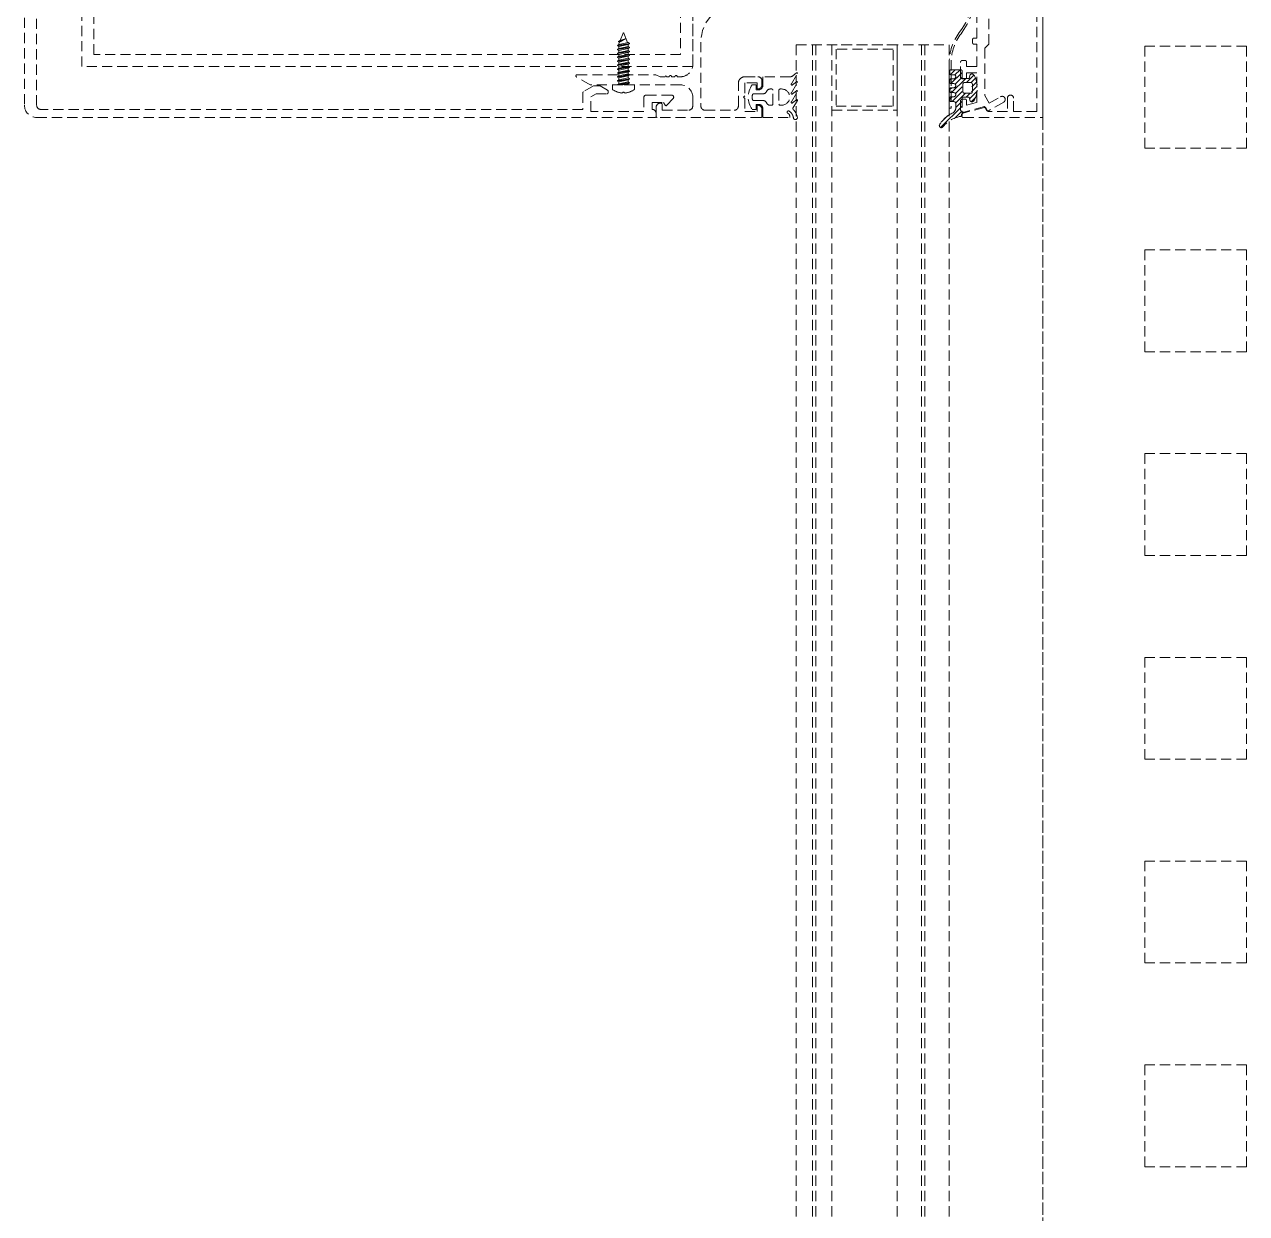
# Model space of a CAD drawing. Extents: x -1457 to 23780, y -2071 to 4205.
# Drawn here: x 4762.5 to 4792.5, y 1053.85 to 1083.03 of the extents above; entities that cross this region are included whole.
import ezdxf

# ---------------------------------------------------------------- set-up
doc = ezdxf.new("R2010")
doc.units = 0
doc.header["$MEASUREMENT"] = 0
doc.linetypes.add('HIDDEN', pattern=[0.375, 0.25, -0.125])
doc.layers.add('M-TEFRIS2-015', color=129, linetype='Continuous', lineweight=9)

msp = doc.modelspace()

# ---------------------------------------------------------------- hatches: boundary and pattern name
at = {"layer": 'M-TEFRIS2-015', "linetype": 'HIDDEN', "lineweight": 0}
h = msp.add_hatch(dxfattribs=at)
h.set_pattern_fill('LINE', color=256, scale=0.6666666666715167, angle=675.0000000000001, style=0)
h.set_pattern_definition([(224.9999999999999, (4906.091873856127, 1138.082575147615), (-0.0589255650993076, 0.05892556509930771), [])])
edge = h.paths.add_edge_path()
edge.add_arc((4785.516315435841, 1080.275891568028), 0.6254947507205308, 472.6611967771344, 512.7999977533498, ccw=False)
edge.add_arc((4785.201893000753, 1080.996965930244), 0.1615246373840444, 297.0399911032214, 359.8973059514558)
edge.add_line((4785.363417378689, 1080.996676421837), (4785.363417378689, 1081.07732300615))
edge.add_line((4785.363417378689, 1081.077323006146), (4785.363417378689, 1081.091073501964))
edge.add_line((4785.363417378689, 1081.091073501964), (4785.36288960369, 1081.098319448378))
edge.add_line((4785.362889603689, 1081.098319448374), (4785.361211544488, 1081.105764244556))
edge.add_line((4785.361211544488, 1081.105764244559), (4785.358286293289, 1081.113136802924))
edge.add_line((4785.358286293288, 1081.113136802924), (4785.354108834489, 1081.120128849005))
edge.add_line((4785.354108834489, 1081.120128849005), (4785.348770955889, 1081.126428334304))
edge.add_line((4785.34877095589, 1081.126428334304), (4785.342472961689, 1081.131764721962))
edge.add_line((4785.342472961689, 1081.131764721958), (4785.335480881891, 1081.135942214376))
edge.add_line((4785.335480881891, 1081.135942214372), (4785.32810897789, 1081.138866811074))
edge.add_line((4785.328108977892, 1081.138866811078), (4785.313417378691, 1081.141073501956))
edge.add_line((4785.313417378689, 1081.141073501953), (4785.237656551814, 1081.141073501953))
edge.add_line((4785.237656551814, 1081.141073501953), (4785.234758008414, 1081.141284657991))
edge.add_line((4785.234758008413, 1081.141284657995), (4785.231779099413, 1081.141956076677))
edge.add_line((4785.231779099413, 1081.14195607667), (4785.228830734413, 1081.143126025429))
edge.add_line((4785.228830734413, 1081.143126025439), (4785.226033758412, 1081.144796999819))
edge.add_line((4785.226033758413, 1081.144796999815), (4785.223515566614, 1081.146931772881))
edge.add_line((4785.223515566613, 1081.146931772881), (4785.221379135415, 1081.149451267662))
edge.add_line((4785.221379135415, 1081.149451267665), (4785.219708030414, 1081.152248033482))
edge.add_line((4785.219708030415, 1081.152248033479), (4785.218537283815, 1081.155196882075))
edge.add_line((4785.218537283817, 1081.155196882079), (4785.217655331016, 1081.161073196781))
edge.add_line((4785.217655331013, 1081.161073196778), (4785.217655331013, 1081.241073501962))
edge.add_line((4785.217655331013, 1081.241073501962), (4785.217866116815, 1081.243971919237))
edge.add_line((4785.217866116815, 1081.243971919237), (4785.218538921614, 1081.246950122561))
edge.add_line((4785.218538921615, 1081.246950122553), (4785.219708792415, 1081.249899321312))
edge.add_line((4785.219708792417, 1081.249899321319), (4785.221378706216, 1081.25269593528))
edge.add_line((4785.221378706216, 1081.25269593528), (4785.223513659415, 1081.255216020643))
edge.add_line((4785.223513659415, 1081.25521602064), (4785.226032993216, 1081.257350222157))
edge.add_line((4785.226032993215, 1081.257350222153), (4785.228830832614, 1081.259021361573))
edge.add_line((4785.228830832615, 1081.259021361584), (4785.231779761814, 1081.260190962807))
edge.add_line((4785.231779761813, 1081.260190962807), (4785.237655025813, 1081.261073196787))
edge.add_line((4785.237655025813, 1081.261073196776), (4785.313417378689, 1081.261073196776))
edge.add_line((4785.313417378689, 1081.261073196776), (4785.320663405288, 1081.261601287555))
edge.add_line((4785.320663405287, 1081.261601287562), (4785.328108977889, 1081.263280724965))
edge.add_line((4785.328108977892, 1081.263280724957), (4785.335480881893, 1081.266205077995))
edge.add_line((4785.335480881891, 1081.266205077995), (4785.342472961689, 1081.270382669096))
edge.add_line((4785.342472961689, 1081.270382669096), (4785.34877095589, 1081.275718241934))
edge.add_line((4785.34877095589, 1081.275718241934), (4785.35410883449, 1081.282018542031))
edge.add_line((4785.354108834489, 1081.282018542035), (4785.358286293288, 1081.289010489461))
edge.add_line((4785.358286293288, 1081.289010489469), (4785.361211544488, 1081.296383291483))
edge.add_line((4785.361211544488, 1081.296383291476), (4785.363417378689, 1081.311073196775))
edge.add_line((4785.363417378689, 1081.311073196775), (4785.36288960369, 1081.318319449376))
edge.add_line((4785.362889603689, 1081.318319449379), (4785.361211544488, 1081.325764513163))
edge.add_line((4785.361211544488, 1081.32576451316), (4785.358286293289, 1081.333137269437))
edge.add_line((4785.358286293288, 1081.333137269437), (4785.354108834489, 1081.340129443801))
edge.add_line((4785.354108834489, 1081.340129443797), (4785.348770955889, 1081.346428962777))
edge.add_line((4785.34877095589, 1081.346428962777), (4785.342472961689, 1081.351765316755))
edge.add_line((4785.342472961689, 1081.351765316762), (4785.335480881891, 1081.355942680904))
edge.add_line((4785.335480881891, 1081.355942680897), (4785.32810897789, 1081.358867079678))
edge.add_line((4785.328108977892, 1081.358867079685), (4785.313417378691, 1081.361073196782))
edge.add_line((4785.313417378689, 1081.361073196775), (4785.237656551814, 1081.361073196775))
edge.add_line((4785.237656551814, 1081.361073196775), (4785.234758359614, 1081.361284602954))
edge.add_line((4785.234758359613, 1081.361284602961), (4785.231781590213, 1081.361956639081))
edge.add_line((4785.231781590214, 1081.361956639077), (4785.228831724414, 1081.363126354183))
edge.add_line((4785.228831724415, 1081.363126354179), (4785.226035008216, 1081.364797437633))
edge.add_line((4785.226035008216, 1081.364797437636), (4785.223513188814, 1081.366931398137))
edge.add_line((4785.223513188813, 1081.366931398134), (4785.221380730015, 1081.369451715796))
edge.add_line((4785.221380730014, 1081.3694517158), (4785.219709699013, 1081.372248379579))
edge.add_line((4785.219709699013, 1081.372248379575), (4785.218540765614, 1081.375197463636))
edge.add_line((4785.218540765616, 1081.375197463636), (4785.217656857016, 1081.381072891596))
edge.add_line((4785.217656857014, 1081.3810728916), (4785.217656857014, 1081.461073196784))
edge.add_line((4785.217656857014, 1081.461073196784), (4785.217868138014, 1081.463971837882))
edge.add_line((4785.217868138015, 1081.463971837878), (4785.218540765615, 1081.466950138161))
edge.add_line((4785.218540765616, 1081.466950138158), (4785.219709699015, 1081.469899271659))
edge.add_line((4785.219709699013, 1081.469899271662), (4785.221380730014, 1081.472696296656))
edge.add_line((4785.221380730014, 1081.472696296663), (4785.223513188812, 1081.475215988143))
edge.add_line((4785.223513188813, 1081.475215988143), (4785.226035008215, 1081.477350929923))
edge.add_line((4785.226035008216, 1081.477350929916), (4785.228831724415, 1081.479021993018))
edge.add_line((4785.228831724415, 1081.479021993022), (4785.231781590215, 1081.480191972943))
edge.add_line((4785.231781590214, 1081.480191972943), (4785.237656551814, 1081.481074417483))
edge.add_line((4785.237656551814, 1081.481074417476), (4785.313417378689, 1081.481074417476))
edge.add_line((4785.313417378689, 1081.481074417476), (4785.320663405288, 1081.481602319473))
edge.add_line((4785.320663405287, 1081.48160231948), (4785.328108977889, 1081.483281599685))
edge.add_line((4785.328108977892, 1081.483281599685), (4785.335480881893, 1081.486205822905))
edge.add_line((4785.335480881891, 1081.486205822905), (4785.342472961689, 1081.490383334902))
edge.add_line((4785.342472961689, 1081.490383334902), (4785.34877095589, 1081.495718870421))
edge.add_line((4785.34877095589, 1081.495718870417), (4785.35410883449, 1081.502019207855))
edge.add_line((4785.354108834489, 1081.502019207855), (4785.358286293288, 1081.509011234357))
edge.add_line((4785.358286293288, 1081.509011234353), (4785.361211544488, 1081.516384166192))
edge.add_line((4785.361211544488, 1081.5163841662), (4785.363417378689, 1081.531074417486))
edge.add_line((4785.363417378689, 1081.531074417486), (4785.36288960369, 1081.538320481304))
edge.add_line((4785.362889603689, 1081.538320481301), (4785.361211544488, 1081.54576538788))
edge.add_line((4785.361211544488, 1081.545765387884), (4785.358286293289, 1081.553138014344))
edge.add_line((4785.358286293288, 1081.553138014337), (4785.354108834489, 1081.560130109596))
edge.add_line((4785.354108834489, 1081.560130109603), (4785.348770955889, 1081.566429591265))
edge.add_line((4785.34877095589, 1081.566429591261), (4785.342472961689, 1081.571765982557))
edge.add_line((4785.342472961689, 1081.571765982557), (4785.335480881891, 1081.575943425803))
edge.add_line((4785.335480881891, 1081.575943425796), (4785.32810897789, 1081.578867954395))
edge.add_line((4785.328108977892, 1081.578867954398), (4785.313417378691, 1081.581074417474))
edge.add_line((4785.313417378689, 1081.581074417474), (4785.237655025813, 1081.581074417474))
edge.add_line((4785.237655025813, 1081.581074417474), (4785.234757344014, 1081.581285732915))
edge.add_line((4785.234757344014, 1081.581285732915), (4785.231778314414, 1081.58195703198))
edge.add_line((4785.231778314415, 1081.581957031984), (4785.228828712416, 1081.583126576905))
edge.add_line((4785.228828712416, 1081.583126576908), (4785.226032171015, 1081.584797478645))
edge.add_line((4785.226032171015, 1081.584797478641), (4785.223513294617, 1081.586931902038))
edge.add_line((4785.223513294617, 1081.586931902042), (4785.221377916414, 1081.589451378146))
edge.add_line((4785.221377916413, 1081.589451378139), (4785.219706726614, 1081.592247866654))
edge.add_line((4785.219706726615, 1081.592247866662), (4785.218537532613, 1081.595196803668))
edge.add_line((4785.218537532613, 1081.595196803668), (4785.217655331015, 1081.601072586425))
edge.add_line((4785.217655331013, 1081.601072586418), (4785.217653805212, 1081.681072891603))
edge.add_line((4785.217653805213, 1081.681072891606), (4785.217863659215, 1081.68397108046))
edge.add_line((4785.217863659217, 1081.68397108046), (4785.218537169017, 1081.686949497565))
edge.add_line((4785.218537169014, 1081.686949497562), (4785.219706787215, 1081.689898721321))
edge.add_line((4785.219706787216, 1081.689898721324), (4785.221375403414, 1081.692695148286))
edge.add_line((4785.221375403414, 1081.692695148286), (4785.223510875215, 1081.695215528063))
edge.add_line((4785.223510875216, 1081.69521552806), (4785.226029704014, 1081.697349804141))
edge.add_line((4785.226029704014, 1081.697349804137), (4785.228828851015, 1081.699021481119))
edge.add_line((4785.228828851014, 1081.699021481127), (4785.231778034414, 1081.700191373264))
edge.add_line((4785.231778034414, 1081.70019137326), (4785.237653500016, 1081.701074112301))
edge.add_line((4785.237653500016, 1081.701074112309), (4785.313417378689, 1081.701074112309))
edge.add_line((4785.313417378689, 1081.701074112309), (4785.320663405288, 1081.701602030567))
edge.add_line((4785.320663405287, 1081.701602030567), (4785.328108977889, 1081.703281329508))
edge.add_line((4785.328108977892, 1081.703281329501), (4785.335480881893, 1081.706205558643))
edge.add_line((4785.335480881891, 1081.706205558647), (4785.342472961689, 1081.710383077461))
edge.add_line((4785.342472961689, 1081.710383077465), (4785.34877095589, 1081.715718605068))
edge.add_line((4785.34877095589, 1081.715718605064), (4785.35410883449, 1081.722018950404))
edge.add_line((4785.354108834489, 1081.722018950408), (4785.358286293288, 1081.729010970106))
edge.add_line((4785.358286293288, 1081.729010970095), (4785.361211544488, 1081.736383896019))
edge.add_line((4785.361211544488, 1081.736383896026), (4785.363417378689, 1081.751074112308))
edge.add_line((4785.363417378689, 1081.751074112308), (4785.36288960369, 1081.758320192366))
edge.add_line((4785.362889603689, 1081.758320192359), (4785.361211544488, 1081.765765117696))
edge.add_line((4785.361211544488, 1081.7657651177), (4785.358286293289, 1081.773137750082))
edge.add_line((4785.358286293288, 1081.77313775009), (4785.354108834489, 1081.780129852166))
edge.add_line((4785.354108834489, 1081.780129852152), (4785.348770955889, 1081.786429325897))
edge.add_line((4785.34877095589, 1081.786429325904), (4785.342472961689, 1081.791765725124))
edge.add_line((4785.342472961689, 1081.79176572512), (4785.335480881891, 1081.795943161542))
edge.add_line((4785.335480881891, 1081.795943161549), (4785.32810897789, 1081.798867684225))
edge.add_line((4785.328108977892, 1081.798867684225), (4785.313417378691, 1081.801074112303))
edge.add_line((4785.313417378689, 1081.801074112296), (4785.237635189414, 1081.801074112296))
edge.add_line((4785.237635189414, 1081.801074112296), (4785.234738152213, 1081.801284903519))
edge.add_line((4785.234738152212, 1081.801284903529), (4785.231763372612, 1081.801955950112))
edge.add_line((4785.231763372613, 1081.801955950104), (4785.228816210213, 1081.803124203019))
edge.add_line((4785.228816210214, 1081.803124203016), (4785.226019833217, 1081.804792715138))
edge.add_line((4785.226019833217, 1081.804792715138), (4785.223501388415, 1081.806924416062))
edge.add_line((4785.223501388415, 1081.806924416062), (4785.221366537817, 1081.809441040259))
edge.add_line((4785.221366537817, 1081.809441040266), (4785.219695836216, 1081.812234835324))
edge.add_line((4785.219695836216, 1081.812234835321), (4785.218524315614, 1081.815180866062))
edge.add_line((4785.218524315615, 1081.815180866066), (4785.217635494616, 1081.821052444826))
edge.add_line((4785.217635494616, 1081.821052444826), (4785.217550045417, 1081.90105275001))
edge.add_line((4785.217550045415, 1081.90105275), (4785.217757138414, 1081.903952715715))
edge.add_line((4785.217757138415, 1081.903952715715), (4785.218427163216, 1081.90693326138))
edge.add_line((4785.218427163217, 1081.906933261391), (4785.219595461217, 1081.909885411467))
edge.add_line((4785.219595461216, 1081.90988541146), (4785.221265202415, 1081.912685343505))
edge.add_line((4785.221265202415, 1081.912685343512), (4785.223398545616, 1081.915208172828))
edge.add_line((4785.223398545617, 1081.915208172828), (4785.225920462415, 1081.917345575926))
edge.add_line((4785.225920462416, 1081.917345575923), (4785.228719136815, 1081.919018832225))
edge.add_line((4785.228719136814, 1081.919018832228), (4785.231669753217, 1081.92018999621))
edge.add_line((4785.231669753216, 1081.92018999621), (4785.237549740214, 1081.921073807145))
edge.add_line((4785.237549740215, 1081.921073807142), (4785.489285017165, 1081.921073807142))
edge.add_arc((4785.489285017165, 1081.891073807135), 0.0299999999983993, 359.99999999999994, 450, ccw=False)
edge.add_line((4785.519285017163, 1081.891073807135), (4785.519285017163, 1081.70690086747))
edge.add_line((4785.519285017163, 1081.706900867481), (4785.689285017163, 1081.706900867481))
edge.add_line((4785.689285017162, 1081.706900867481), (4785.708815466035, 1081.781887270583))
edge.add_arc((4785.757201246598, 1081.769285039041), 0.0500000000016979, 417.9605935086705, 525.4014640604238, ccw=False)
edge.add_arc((4785.730676126426, 1081.726900867463), 0.1000000000096152, 386.3877999626419, 417.960593512649, ccw=False)
edge.add_arc((4785.22678501716, 1081.476900867467), 0.6625000000053745, 333.6122000387612, 386.3877999612387, ccw=False)
edge.add_arc((4785.730676126438, 1081.226900867481), 0.1000000000019964, 302.0394064820503, 333.6122000308444, ccw=False)
edge.add_arc((4785.757201246601, 1081.184516695903), 0.0500000000069265, 194.5985359385255, 302.0394064833725, ccw=False)
edge.add_line((4785.708815466035, 1081.171914464368), (4785.689285017162, 1081.246900867463))
edge.add_line((4785.689285017162, 1081.246900867463), (4785.519285017162, 1081.246900867463))
edge.add_line((4785.519285017163, 1081.246900867463), (4785.519285017163, 1080.826900867465))
edge.add_arc((4785.469285017167, 1080.826900867476), 0.0499999999949068, 283.15978807437034, 359.9999999916624, ccw=False)
edge.add_arc((4785.624695699915, 1080.028871119266), 0.7630586476258935, 460.8798435970469, 501.3381814125703)
edge.add_arc((4785.006827079927, 1080.548875014487), 0.0485886091209949, 164.5682859333992, 296.9707303244379, ccw=False)
edge = h.paths.add_edge_path(flags=16)
edge.add_arc((4785.717394253666, 1081.376900867479), 0.0299999999977899, 269.999999993052, 349.1759609296883, ccw=False)
edge.add_line((4785.717394253663, 1081.346900867477), (4785.549285017166, 1081.346900867477))
edge.add_arc((4785.549285017161, 1081.376900867479), 0.0299999999983993, 180, 270.000000006948, ccw=False)
edge.add_line((4785.519285017163, 1081.376900867479), (4785.519285017163, 1081.576900867472))
edge.add_arc((4785.549285017161, 1081.576900867476), 0.0299999999983993, 449.9999999930519, 540, ccw=False)
edge.add_line((4785.549285017165, 1081.606900867468), (4785.717394253662, 1081.606900867468))
edge.add_arc((4785.717394253666, 1081.576900867465), 0.0300000000056753, 370.82403907031164, 450.000000006948, ccw=False)
edge.add_arc((4785.194368202705, 1081.476900867478), 0.5624999999791568, 349.1759609414076, 370.82403905859235, ccw=False)

# ---------------------------------------------------------------- linework, layer by layer
for p, q in [((4787.499999999861, 320.0000000046493), (4787.499999999861, 2034.61860017306)), ((4787.499999999861, 2034.318600173057), (4787.499999999861, 320.0000000046493)), ((4777.195137532732, 1082.817879653634), (4777.120873295008, 1082.637943627644)), ((4777.205197581542, 1082.825019381889), (4777.195137532732, 1082.817879653634)), ((4777.215257630353, 1082.817879653634), (4777.205197581542, 1082.825019381889)), ((4777.307133303611, 1082.587570540436), (4777.215257630353, 1082.817879653634)), ((4777.058656020688, 1082.521495082307), (4777.351739142396, 1082.569720670264)), ((4777.351739142396, 1082.561727767315), (4777.058656020688, 1082.513502423593)), ((4777.093293337812, 1082.541493184435), (4777.058656020688, 1082.521495082307)), ((4777.058656020688, 1082.521495082307), (4777.058656020688, 1082.513502423593)), ((4777.058656020688, 1082.513502423593), (4777.093293337812, 1082.493504077233)), ((4777.058656020688, 1082.425044516982), (4777.351739142396, 1082.47326998282)), ((4777.351739142396, 1082.465276835639), (4777.058656020688, 1082.417051247681)), ((4777.093293337812, 1082.445042191695), (4777.058656020688, 1082.425044516982)), ((4777.058656020688, 1082.417051247681), (4777.058656020688, 1082.425044516982)), ((4777.058656020688, 1082.417051247681), (4777.093293337812, 1082.397053511904)), ((4777.086238114943, 1082.617945952927), (4777.184824089877, 1082.639453672964)), ((4777.120873295008, 1082.637943627644), (4777.086238114943, 1082.617945952927)), ((4777.159343822888, 1082.625901610001), (4777.086238114943, 1082.609952866802)), ((4777.086238114943, 1082.617945952927), (4777.086238114943, 1082.609952866802)), ((4777.086238114943, 1082.609952866802), (4777.106914030872, 1082.598015381838)), ((4777.106914030872, 1082.598015381838), (4777.093293337812, 1082.55906309998)), ((4777.317101825272, 1082.589718283922), (4777.093293337812, 1082.541493184435)), ((4777.093293337812, 1082.55906309998), (4777.093293337812, 1082.541493184435)), ((4777.093293337812, 1082.493504077233), (4777.093293337812, 1082.445042191695)), ((4777.317101825272, 1082.493267657537), (4777.093293337812, 1082.445042191695)), ((4777.093293337812, 1082.397053634024), (4777.317101825272, 1082.445279160922)), ((4777.106914030872, 1082.598015381838), (4777.272657853381, 1082.686169459837)), ((4777.272657853381, 1082.686169459837), (4777.120873295008, 1082.637943627644)), ((4777.184824089877, 1082.639453672964), (4777.159343822888, 1082.625901610001)), ((4777.317101825272, 1082.589718283922), (4777.307133303611, 1082.587570540436)), ((4777.351739142396, 1082.569720670264), (4777.317101825272, 1082.589718283922)), ((4777.317101825272, 1082.541729604131), (4777.351739142396, 1082.561727767315)), ((4777.317101825272, 1082.493267657537), (4777.317101825272, 1082.541729604131)), ((4777.351739142396, 1082.47326998282), (4777.317101825272, 1082.493267657537)), ((4777.317101825272, 1082.445279160922), (4777.351739142396, 1082.465276835639)), ((4777.317101825272, 1082.445278977746), (4777.351739142396, 1082.465276835639)), ((4777.317101825272, 1082.396817092209), (4777.317101825272, 1082.445278977746)), ((4777.351739142396, 1082.561727767315), (4777.351739142396, 1082.569720670264)), ((4777.351739142396, 1082.465276835639), (4777.351739142396, 1082.47326998282)), ((4781.446861715023, 1082.531163962623), (4785.198861714965, 1082.531163962623)), ((4781.446861715023, 1082.531163962623), (4781.446861715023, 1011.044675001442)), ((4781.846861715021, 1082.531163962623), (4781.846861715021, 1011.044675001442)), ((4781.922861715017, 1082.531163962623), (4781.922861715017, 1011.044675001442)), ((4782.322861715012, 1082.531163962623), (4782.322861715012, 1011.044675001442)), ((4783.922861714988, 1082.531163962623), (4783.922861714988, 1011.044675001442)), ((4784.522861714977, 1082.531163962623), (4784.522861714977, 1011.044675001442)), ((4784.598861714974, 1082.531163962623), (4784.598861714974, 1011.044675001442)), ((4785.198861714965, 1082.531163962623), (4785.198861714965, 1011.044675001442)), ((4787.499999999861, 1082.5), (4787.5, 1082.5)), ((4790, 1082.5), (4792.5, 1082.5)), ((4790, 1080), (4790, 1082.5)), ((4792.5, 1080), (4792.5, 1082.5)), ((4777.058656020688, 1082.328594012713), (4777.351739142396, 1082.376819417492)), ((4777.351739142396, 1082.368826148195), (4777.058656020688, 1082.320600621297)), ((4777.093293337812, 1082.348591626371), (4777.058656020688, 1082.328594012713)), ((4777.058656020688, 1082.320600621297), (4777.058656020688, 1082.328594012713)), ((4777.058656020688, 1082.320600621297), (4777.093293337813, 1082.30060294658)), ((4777.058656020688, 1082.232143142093), (4777.351739142396, 1082.280368546872)), ((4777.351739142396, 1082.272375277575), (4777.058656020688, 1082.224149750673)), ((4777.093293337812, 1082.252140755751), (4777.058656020688, 1082.232143142093)), ((4777.058656020688, 1082.224149750673), (4777.058656020688, 1082.232143142093)), ((4777.058656020688, 1082.224149750673), (4777.093293337813, 1082.204152075959)), ((4777.058656020688, 1082.135692759941), (4777.351739142396, 1082.183918347899)), ((4777.351739142396, 1082.175924956482), (4777.058656020688, 1082.12769949064)), ((4777.093293337812, 1082.155690434658), (4777.058656020688, 1082.135692759941)), ((4777.058656020688, 1082.135692759941), (4777.058656020688, 1082.12769949064)), ((4777.058656020688, 1082.12769949064), (4777.093293337812, 1082.107701754867)), ((4777.093293337812, 1082.397053511904), (4777.093293337812, 1082.348591626371)), ((4777.317101825272, 1082.396817092209), (4777.093293337812, 1082.348591626371)), ((4777.093293337813, 1082.30060294658), (4777.317101825272, 1082.348828534537)), ((4777.093293337812, 1082.252140755751), (4777.093293337813, 1082.30060294658)), ((4777.317101825272, 1082.300366221589), (4777.093293337812, 1082.252140755751)), ((4777.093293337813, 1082.204152075959), (4777.317101825272, 1082.252377663914)), ((4777.093293337812, 1082.204152075959), (4777.093293337812, 1082.155690434658)), ((4777.317101825272, 1082.2039159005), (4777.093293337812, 1082.155690434658)), ((4777.093293337812, 1082.107701876983), (4777.317101825272, 1082.155927281765)), ((4777.093293337812, 1082.107701754867), (4777.093293337812, 1082.059240113565)), ((4777.317101825272, 1082.107465579407), (4777.093293337812, 1082.059240113565)), ((4777.351739142396, 1082.376819417492), (4777.317101825272, 1082.396817092209)), ((4777.317101825272, 1082.348828534537), (4777.351739142396, 1082.368826148195)), ((4777.317101825272, 1082.348828412418), (4777.351739142396, 1082.368826148195)), ((4777.317101825272, 1082.300366221589), (4777.317101825272, 1082.348828412418)), ((4777.351739142396, 1082.280368546872), (4777.317101825272, 1082.300366221589)), ((4777.317101825272, 1082.252377541798), (4777.351739142396, 1082.272375277575)), ((4777.317101825272, 1082.252377663914), (4777.351739142396, 1082.272375277575)), ((4777.317101825272, 1082.252377663914), (4777.317101825272, 1082.2039159005)), ((4777.351739142396, 1082.183918347899), (4777.317101825272, 1082.2039159005)), ((4777.317101825272, 1082.155927281765), (4777.351739142396, 1082.175924956482)), ((4777.317101825272, 1082.155927526001), (4777.351739142396, 1082.175924956482)), ((4777.317101825272, 1082.107465579407), (4777.317101825272, 1082.155927526001)), ((4777.351739142396, 1082.08746790469), (4777.317101825272, 1082.107465579407)), ((4777.351739142396, 1082.368826148195), (4777.351739142396, 1082.376819417492)), ((4777.351739142396, 1082.272375277575), (4777.351739142396, 1082.280368546872)), ((4777.351739142396, 1082.175924956482), (4777.351739142396, 1082.183918347899)), ((4777.058656020688, 1082.039242499908), (4777.351739142396, 1082.08746790469)), ((4777.351739142396, 1082.079474635389), (4777.058656020688, 1082.031249108491)), ((4777.093293337812, 1082.059240113565), (4777.058656020688, 1082.039242499908)), ((4777.058656020688, 1082.031249108491), (4777.058656020688, 1082.039242499908)), ((4777.058656020688, 1082.031249108491), (4777.093293337813, 1082.011251433774)), ((4777.058656020688, 1081.942791568228), (4777.351739142396, 1081.991017156186)), ((4777.351739142396, 1081.983023764769), (4777.058656020688, 1081.934798359987)), ((4777.093293337812, 1081.962789242945), (4777.058656020688, 1081.942791568228)), ((4777.058656020688, 1081.942791568228), (4777.058656020688, 1081.934798359987)), ((4777.058656020688, 1081.934798359987), (4777.093293337812, 1081.914800563154)), ((4777.058656020688, 1081.846341247139), (4777.351739142396, 1081.894566835097)), ((4777.351739142396, 1081.886573443677), (4777.058656020688, 1081.838348038898)), ((4777.093293337812, 1081.866338921856), (4777.058656020688, 1081.846341247139)), ((4777.058656020688, 1081.846341247139), (4777.058656020688, 1081.838348038898)), ((4777.058656020688, 1081.838348038898), (4777.093293337812, 1081.818350242065)), ((4777.093293337813, 1082.011251433774), (4777.317101825272, 1082.059477021732)), ((4777.093293337812, 1081.822789242946), (4777.093293337813, 1082.011251433774)), ((4777.317101825272, 1082.011014708783), (4777.093293337812, 1081.962789242945)), ((4777.093293337812, 1081.91480068527), (4777.317101825272, 1081.963026151112)), ((4777.093293337812, 1081.914800563154), (4777.093293337812, 1081.866338921853)), ((4777.317101825272, 1081.914564387695), (4777.093293337812, 1081.866338921856)), ((4777.093293337812, 1081.818350364181), (4777.317101825272, 1081.866575830019)), ((4777.093293337812, 1081.818350242065), (4777.093293337812, 1081.769888600764)), ((4777.317101825272, 1081.818114066602), (4777.093293337812, 1081.769888600764)), ((4777.317101825272, 1082.059476899616), (4777.351739142396, 1082.079474635389)), ((4777.317101825272, 1082.059477021732), (4777.351739142396, 1082.079474635389)), ((4777.317101825272, 1082.011014708787), (4777.317101825272, 1082.059476899616)), ((4777.317101825272, 1082.011014708783), (4777.317101825272, 1082.05947665538)), ((4777.351739142396, 1081.991017156186), (4777.317101825272, 1082.011014708783)), ((4777.317101825272, 1081.963026334288), (4777.351739142396, 1081.983023764769)), ((4777.317101825272, 1081.963026151112), (4777.351739142396, 1081.983023764769)), ((4777.317101825272, 1081.914564387695), (4777.317101825272, 1081.963026334288)), ((4777.317101825272, 1081.914564387695), (4777.317101825272, 1081.963026334288)), ((4777.317101825272, 1081.963026151112), (4777.317101825272, 1081.774564387695)), ((4777.351739142396, 1081.894566835097), (4777.317101825272, 1081.914564387695)), ((4777.317101825272, 1081.866576013199), (4777.351739142396, 1081.886573443677)), ((4777.317101825272, 1081.866575830019), (4777.351739142396, 1081.886573443677)), ((4777.317101825272, 1081.818114066602), (4777.317101825272, 1081.866576013199)), ((4777.317101825272, 1081.818114066602), (4777.317101825272, 1081.866576013199)), ((4777.351739142396, 1081.798116514005), (4777.317101825272, 1081.818114066602)), ((4777.351739142396, 1082.079474635389), (4777.351739142396, 1082.08746790469)), ((4777.351739142396, 1081.983023764769), (4777.351739142396, 1081.991017156186)), ((4777.351739142396, 1081.886573443677), (4777.351739142396, 1081.894566835097)), ((4776.934597617194, 1081.440981851149), (4776.934597617194, 1081.550004271154)), ((4777.475797617186, 1081.550004271154), (4776.934597617194, 1081.550004271154)), ((4777.058656020688, 1081.749890926047), (4777.351739142396, 1081.798116514005)), ((4777.351739142396, 1081.790123122588), (4777.058656020688, 1081.741897717806)), ((4777.093293337812, 1081.769888600764), (4777.058656020688, 1081.749890926047)), ((4777.058656020688, 1081.749890926047), (4777.058656020688, 1081.741897717806)), ((4777.058656020688, 1081.741897717806), (4777.093293337812, 1081.721899920973)), ((4777.058656020688, 1081.653440604958), (4777.351739142396, 1081.701666192916)), ((4777.351739142396, 1081.693672801495), (4777.058656020688, 1081.645447396717)), ((4777.093293337812, 1081.673438279671), (4777.058656020688, 1081.653440604958)), ((4777.058656020688, 1081.653440604958), (4777.058656020688, 1081.645447396717)), ((4777.058656020688, 1081.645447396717), (4777.093293337812, 1081.62544959988)), ((4777.058656020688, 1081.556990314395), (4777.351739142396, 1081.605215902353)), ((4777.093293337812, 1081.576987989112), (4777.058656020688, 1081.556990314395)), ((4777.058656020688, 1081.556990314395), (4777.058656020688, 1081.550003731252)), ((4777.351739142396, 1081.597222510936), (4777.064776746666, 1081.550004241897)), ((4777.093293337812, 1081.721900043089), (4777.317101825272, 1081.770125508931)), ((4777.093293337812, 1081.721899920973), (4777.093293337812, 1081.673438279671)), ((4777.317101825272, 1081.721663745513), (4777.093293337812, 1081.673438279671)), ((4777.093293337812, 1081.625449722), (4777.317101825272, 1081.673675187838)), ((4777.093293337812, 1081.62544959988), (4777.093293337812, 1081.576987989112)), ((4777.317101825272, 1081.62521345495), (4777.093293337812, 1081.576987989112)), ((4777.190774215425, 1081.550004268149), (4777.317101825272, 1081.577224897275)), ((4777.317101319066, 1081.673675078764), (4777.317101319066, 1081.625213747204)), ((4777.317101825272, 1081.770125692106), (4777.351739142396, 1081.790123122588)), ((4777.317101825272, 1081.770125508931), (4777.351739142396, 1081.790123122588)), ((4777.317101825272, 1081.721663745513), (4777.317101825272, 1081.770125692106)), ((4777.351739142396, 1081.701666192916), (4777.317101825272, 1081.721663745513)), ((4777.317101825272, 1081.673675187838), (4777.351739142396, 1081.693672801495)), ((4777.317101825272, 1081.673675371014), (4777.351739142396, 1081.693672801495)), ((4777.351739142396, 1081.605215902353), (4777.317101825272, 1081.62521345495)), ((4777.317101825272, 1081.577225080455), (4777.351739142396, 1081.597222510936)), ((4777.317101825272, 1081.577224897275), (4777.351739142396, 1081.597222510936)), ((4777.317101825272, 1081.577225080455), (4777.317101830943, 1081.550004294466)), ((4777.351739142396, 1081.790123122588), (4777.351739142396, 1081.798116514005)), ((4777.351739142396, 1081.693672801495), (4777.351739142396, 1081.701666192916)), ((4777.351739142396, 1081.597222510936), (4777.351739142396, 1081.605215902353)), ((4777.475797617186, 1081.440981851149), (4777.475797617186, 1081.550004271154)), ((4787.499999999861, 1080), (4787.5, 1080)), ((4790, 1080), (4792.5, 1080)), ((4787.499999999861, 1077.5), (4787.5, 1077.5)), ((4790, 1077.5), (4792.5, 1077.5)), ((4790, 1075), (4790, 1077.5)), ((4792.5, 1075), (4792.5, 1077.5)), ((4787.499999999861, 1075), (4787.5, 1075)), ((4790, 1075), (4792.5, 1075)), ((4787.499999999861, 1072.5), (4787.5, 1072.5)), ((4790, 1072.5), (4792.5, 1072.5)), ((4790, 1070), (4790, 1072.5)), ((4792.5, 1070), (4792.5, 1072.5)), ((4787.499999999861, 1070), (4787.5, 1070)), ((4790, 1070), (4792.5, 1070)), ((4787.499999999861, 1067.5), (4787.5, 1067.5)), ((4790, 1067.5), (4792.5, 1067.5)), ((4790, 1065), (4790, 1067.5)), ((4792.5, 1065), (4792.5, 1067.5)), ((4787.499999999861, 1065), (4787.5, 1065)), ((4790, 1065), (4792.5, 1065)), ((4787.499999999861, 1062.5), (4787.5, 1062.5)), ((4790, 1062.5), (4792.5, 1062.5)), ((4790, 1060), (4790, 1062.5)), ((4792.5, 1060), (4792.5, 1062.5)), ((4787.499999999861, 1060), (4787.5, 1060)), ((4790, 1060), (4792.5, 1060)), ((4787.499999999861, 1057.5), (4787.5, 1057.5)), ((4790, 1057.5), (4792.5, 1057.5)), ((4790, 1055), (4790, 1057.5)), ((4792.5, 1055), (4792.5, 1057.5)), ((4787.499999999861, 1055), (4787.5, 1055)), ((4790, 1055), (4792.5, 1055))]:
    msp.add_line(p, q, dxfattribs=at)
for points in [[(4785.201760706591, 1087.250004310612), (4785.25176070659, 1087.250004310612), (4785.25176070659, 1086.451773359531, 0.1022802633145562), (4785.519685857294, 1085.155715305304, -0.152313128437638), (4785.88013236859, 1083.999923903422, -0.1523131284414806), (4785.519685857294, 1082.844132501541, 0.1591083345583949), (4785.25176070659, 1082.155083676302), (4785.25176070659, 1080.977798473876), (4785.201760706591, 1080.977798473876), (4785.201760706591, 1082.156451597835, -0.1589671073422844), (4785.479692724232, 1082.874210764272, 0.1520535596540487), (4785.830132368591, 1083.999923903422, 0.1529437832241588), (4785.475765403351, 1085.131312432204, -0.1026599640168839), (4785.201760706591, 1086.451773359531), (4785.201760706591, 1087.250004310612)], [(4762.499999999862, 1086.950004310616), (4762.499999999862, 1081.050004310564, 0.4142135623730951), (4762.799999999864, 1080.750004310568), (4777.977438542976, 1080.750004310568, 0.4700431714390087), (4778.005197602953, 1080.780004310571), (4778.005197602953, 1080.850004310567, 0.4303272441157734), (4777.907438542975, 1080.950004310576), (4777.907438542975, 1081.120004310571), (4778.187438542976, 1081.120004310571), (4778.224966310474, 1081.055004310569, 0.5081417899848629), (4778.273152949879, 1081.04983257256), (4778.424448338448, 1081.216384747222, 0.6509713219855064), (4778.387438542975, 1081.300004310571), (4777.757438542972, 1081.300004310571, 0.4142135623730951), (4777.707438542975, 1081.250004310572), (4777.707438542975, 1080.900004310566), (4776.407438542965, 1080.900004310566), (4776.407438542965, 1081.258649684063), (4776.531028381454, 1081.330004310574), (4776.797438542964, 1081.330004310574, 0.4142135623729841), (4776.827438542969, 1081.360004310569), (4776.827438542969, 1081.397213748656, 0.2679491924310548), (4776.812438542966, 1081.423194510771), (4776.634400067196, 1081.525985072694, 0.1316524975873909), (4776.619400067194, 1081.530004310571), (4776.485477018745, 1081.530004310571, 0.1316524975873767), (4776.470477018744, 1081.52598507268), (4776.222438542961, 1081.382779991931, 0.2679491924311388), (4776.207438542965, 1081.356799229819), (4776.207438542965, 1080.950004310576), (4762.899999999865, 1080.950004310576, -0.4142135623730951), (4762.799999999864, 1081.050004310564), (4762.799999999864, 1086.950004310616)], [(4786.17599121898, 1083.170004310585), (4786.17599121898, 1082.562430717466, -0.198912367379658), (4786.16720442242, 1082.541217514019), (4786.075991218979, 1082.450004310576), (4786.075991218979, 1081.286606850943), (4786.184348024172, 1081.09892735902), (4786.463491218981, 1081.2600907577, -1), (4786.538491218984, 1081.130186947124), (4786.164085229751, 1080.914023548456, -0.4142135623730951), (4786.123104467637, 1080.925004310564), (4786.070230160382, 1081.016585297155), (4785.569999771426, 1080.88254896841, -0.4931454260313039), (4785.475991218976, 1080.954684267796), (4785.475991218976, 1081.150004310573, -0.4142135623730951), (4785.525991218975, 1081.200004310573), (4785.595991218976, 1081.200004310573, -0.4142135623730951), (4785.625991218976, 1081.17000431057), (4785.625991218976, 1081.052843258629), (4785.875991218976, 1081.11983055672), (4785.875991218976, 1081.850004310574), (4785.625991218976, 1081.850004310574), (4785.625991218976, 1081.730004310568, -0.4142135623730951), (4785.595991218976, 1081.700004310576), (4785.525991218975, 1081.700004310576, -0.4142135623730951), (4785.475991218976, 1081.750004310576), (4785.475991218976, 1082.100004310581, -0.4142135623730951), (4785.525991218975, 1082.150004310581), (4785.595991218976, 1082.150004310581, -0.4142135623730951), (4785.625991218976, 1082.120004310578), (4785.625991218976, 1082.000004310572), (4785.875991218976, 1082.000004310572), (4785.875991218976, 1082.550004310575), (4785.805991218978, 1082.550004310575, -0.4142135623730951), (4785.775991218978, 1082.580004310581), (4785.775991218978, 1082.670004310581, -0.4142135623730951), (4785.805991218978, 1082.700004310587), (4785.875991218976, 1082.700004310587), (4785.875991218976, 1085.300004310608)], [(4780.055197602966, 1083.550004310586, 0.4142135623730951), (4779.105197602963, 1082.600004310589), (4779.105197602963, 1081.030004310567, 0.4142135623730951), (4779.205197602964, 1080.930004310569), (4779.925197602967, 1080.930004310569, 0.4142135623730951), (4780.025197602969, 1081.030004310567), (4780.025197602969, 1081.590004310579, -0.4142135623730951), (4780.185197602969, 1081.750004310576), (4780.505197602972, 1081.750004310576, -0.4142135623730284), (4780.605197602973, 1081.650004310566), (4780.605197602973, 1081.550004310579, -0.4142135623730284), (4780.505197602972, 1081.450004310569), (4780.485197602974, 1081.450004310569), (4780.485197602974, 1081.600004310578), (4780.185197602969, 1081.600004310578), (4780.185197602969, 1081.280004310574), (4780.155197602969, 1081.250004310572), (4780.185197602969, 1081.220004310569), (4780.185197602967, 1080.900004310566), (4780.485197602968, 1080.900004310566), (4780.485197602974, 1081.050004310564), (4780.505197602972, 1081.050004310564, -0.4142135623730951), (4780.605197602973, 1080.950004310576), (4780.605197602973, 1080.780004310571, -0.4142135623735391), (4780.575197602975, 1080.750004310568), (4779.105197602963, 1080.750004310568), (4778.035197602951, 1080.750004310568, -0.4142135623733171), (4778.005197602953, 1080.780004310571), (4778.005197602953, 1081.000004310576, -0.4142135623730951), (4778.105197602955, 1081.100004310574), (4778.125197602955, 1081.100004310574, -0.4142135623726511), (4778.155197602954, 1081.070004310572), (4778.155197602954, 1080.930004310569), (4778.805197602959, 1080.930004310569, 0.4142135623730951), (4778.90519760296, 1081.030004310567), (4778.90519760296, 1081.250004310572, 0.4142135623730506), (4778.605197602958, 1081.550004310579), (4777.235197602946, 1081.550004310579), (4777.205197602947, 1081.58000431057), (4777.175197602949, 1081.550004310579), (4776.388210304842, 1081.550004310579), (4776.052159127168, 1081.744023548457, -0.767326987979387), (4776.067159127167, 1081.800004310575), (4778.002728095302, 1081.800004310575), (4778.105197602955, 1081.750004310576), (4778.229305064012, 1081.750004310576), (4778.246625572087, 1081.780004310567), (4778.263946080164, 1081.750004310576), (4778.326625572088, 1081.750004310576, -0.9999999999999998), (4778.386625572088, 1081.750004310576), (4778.466625572089, 1081.750004310576, -0.9999999999999998), (4778.526625572091, 1081.750004310576), (4778.605197602958, 1081.750004310576, 0.4142135623730951), (4778.90519760296, 1082.050004310571), (4778.90519760296, 1084.00000431059)]]:
    msp.add_lwpolyline(points, format="xyb", dxfattribs=at)
for points in [[(4787.349999999864, 1080.900004310566), (4786.779999999857, 1080.900004310566), (4786.779999999857, 1081.225004310574, 1), (4786.629999999859, 1081.225004310574), (4786.629999999859, 1080.900004310566), (4786.149999999856, 1080.900004310566), (4786.100925226974, 1080.985004310562, 0.3394542588633759), (4786.067179893515, 1080.998982085352), (4785.540680823138, 1080.857907084643, 0.8769764629927568), (4785.554886492838, 1080.750004310568), (4787.499999999862, 1080.750004310568), (4787.499999999862, 1087.250004310612), (4785.554886492838, 1087.250004310612, 0.8769764629927564), (4785.540680823138, 1087.142101536552), (4786.067179893515, 1087.001026535829, 0.3394542588633762), (4786.100925226974, 1087.015004310619), (4786.149999999856, 1087.100004310614), (4786.629999999859, 1087.100004310614), (4786.629999999859, 1086.77500431061, 0.9999999999999996), (4786.779999999857, 1086.77500431061), (4786.779999999857, 1087.100004310614), (4787.349999999864, 1087.100004310614)], [(4780.625197843268, 1081.530003469561, -0.4142135623726288), (4780.525197843266, 1081.430003469555), (4780.465197843268, 1081.430003469555), (4780.465197843268, 1081.550003469558), (4780.365197843266, 1081.550003469558, 0.3333333333332321), (4780.365197843266, 1080.950003469545), (4780.465197843268, 1080.950003469545), (4780.465197843268, 1081.070003469547), (4780.525197843266, 1081.070003469547, -0.4142135623730951), (4780.625197843268, 1080.970003469549), (4780.625197843268, 1080.75000346954), (4781.284672848584, 1080.75000346954), (4781.284672848584, 1080.789482863984, 0.3076847592327314), (4781.243591097113, 1080.849922233501, -1.128701775593258), (4781.274570377549, 1080.90695411044, -0.2012120834861351), (4781.375166568692, 1080.748709111416, 0.9785310008365528), (4781.475197843292, 1080.749182636813, 0.1612998685772857), (4781.364812589962, 1080.955272519866, -0.3075716929249019), (4781.363169059134, 1080.977691553016), (4781.473188224352, 1081.168250336967, 0.8390996311750223), (4781.450556029149, 1081.187241003616), (4781.356237863971, 1081.108098666002, -0.8390996311790603), (4781.326061603699, 1081.13341955487), (4781.473188224352, 1081.388250336975, 0.8390996311775001), (4781.450556029149, 1081.407241003624), (4781.356237863971, 1081.32809866601, -0.8390996311751685), (4781.326061603699, 1081.353419554871), (4781.473188224352, 1081.608250336976, 0.8390996311802112), (4781.450556029149, 1081.627241003625), (4781.356237863971, 1081.548098666019, -0.8390996311790603), (4781.326061603699, 1081.573419554879), (4781.473188224352, 1081.828250336985, 0.8390996311805551), (4781.450556029149, 1081.847241003634), (4781.362554586127, 1081.773399025253, -0.1763269807083487), (4781.298275825158, 1081.750003469562), (4780.625197843268, 1081.750003469562)], [(4784.959990174356, 1080.561803943783, -0.1769515108642634), (4785.275324086151, 1080.85309764263, 0.2813571843793212), (4785.363417378689, 1080.996676421837), (4785.363417378689, 1081.077323006146), (4785.363417378689, 1081.091073501964), (4785.362889603689, 1081.098319448374), (4785.361211544488, 1081.105764244559), (4785.358286293288, 1081.113136802924), (4785.354108834489, 1081.120128849005), (4785.34877095589, 1081.126428334304), (4785.342472961689, 1081.131764721958), (4785.335480881891, 1081.135942214372), (4785.328108977892, 1081.138866811078), (4785.313417378689, 1081.141073501953), (4785.237656551814, 1081.141073501953), (4785.234758008413, 1081.141284657995), (4785.231779099413, 1081.14195607667), (4785.228830734413, 1081.143126025439), (4785.226033758413, 1081.144796999815), (4785.223515566613, 1081.146931772881), (4785.221379135415, 1081.149451267665), (4785.219708030415, 1081.152248033479), (4785.218537283817, 1081.155196882079), (4785.217655331013, 1081.161073196778), (4785.217655331013, 1081.241073501962), (4785.217866116815, 1081.243971919237), (4785.218538921615, 1081.246950122553), (4785.219708792417, 1081.249899321319), (4785.221378706216, 1081.25269593528), (4785.223513659415, 1081.25521602064), (4785.226032993215, 1081.257350222153), (4785.228830832615, 1081.259021361584), (4785.231779761813, 1081.260190962807), (4785.237655025813, 1081.261073196776), (4785.313417378689, 1081.261073196776), (4785.320663405287, 1081.261601287562), (4785.328108977892, 1081.263280724957), (4785.335480881891, 1081.266205077995), (4785.342472961689, 1081.270382669096), (4785.34877095589, 1081.275718241934), (4785.354108834489, 1081.282018542035), (4785.358286293288, 1081.289010489469), (4785.361211544488, 1081.296383291476), (4785.363417378689, 1081.311073196775), (4785.362889603689, 1081.318319449379), (4785.361211544488, 1081.32576451316), (4785.358286293288, 1081.333137269437), (4785.354108834489, 1081.340129443797), (4785.34877095589, 1081.346428962777), (4785.342472961689, 1081.351765316762), (4785.335480881891, 1081.355942680897), (4785.328108977892, 1081.358867079685), (4785.313417378689, 1081.361073196775), (4785.237656551814, 1081.361073196775), (4785.234758359613, 1081.361284602961), (4785.231781590214, 1081.361956639077), (4785.228831724415, 1081.363126354179), (4785.226035008216, 1081.364797437636), (4785.223513188813, 1081.366931398134), (4785.221380730014, 1081.3694517158), (4785.219709699013, 1081.372248379575), (4785.218540765616, 1081.375197463636), (4785.217656857014, 1081.3810728916), (4785.217656857014, 1081.461073196784), (4785.217868138015, 1081.463971837878), (4785.218540765616, 1081.466950138158), (4785.219709699013, 1081.469899271662), (4785.221380730014, 1081.472696296663), (4785.223513188813, 1081.475215988143), (4785.226035008216, 1081.477350929916), (4785.228831724415, 1081.479021993022), (4785.231781590214, 1081.480191972943), (4785.237656551814, 1081.481074417476), (4785.313417378689, 1081.481074417476), (4785.320663405287, 1081.48160231948), (4785.328108977892, 1081.483281599685), (4785.335480881891, 1081.486205822905), (4785.342472961689, 1081.490383334902), (4785.34877095589, 1081.495718870417), (4785.354108834489, 1081.502019207855), (4785.358286293288, 1081.509011234353), (4785.361211544488, 1081.5163841662), (4785.363417378689, 1081.531074417486), (4785.362889603689, 1081.538320481301), (4785.361211544488, 1081.545765387884), (4785.358286293288, 1081.553138014337), (4785.354108834489, 1081.560130109603), (4785.34877095589, 1081.566429591261), (4785.342472961689, 1081.571765982557), (4785.335480881891, 1081.575943425796), (4785.328108977892, 1081.578867954398), (4785.313417378689, 1081.581074417474), (4785.237655025813, 1081.581074417474), (4785.234757344014, 1081.581285732915), (4785.231778314415, 1081.581957031984), (4785.228828712416, 1081.583126576908), (4785.226032171015, 1081.584797478641), (4785.223513294617, 1081.586931902042), (4785.221377916413, 1081.589451378139), (4785.219706726615, 1081.592247866662), (4785.218537532613, 1081.595196803668), (4785.217655331013, 1081.601072586418), (4785.217653805213, 1081.681072891606), (4785.217863659217, 1081.68397108046), (4785.218537169014, 1081.686949497562), (4785.219706787216, 1081.689898721324), (4785.221375403414, 1081.692695148286), (4785.223510875216, 1081.69521552806), (4785.226029704014, 1081.697349804137), (4785.228828851014, 1081.699021481127), (4785.231778034414, 1081.70019137326), (4785.237653500016, 1081.701074112309), (4785.313417378689, 1081.701074112309), (4785.320663405287, 1081.701602030567), (4785.328108977892, 1081.703281329501), (4785.335480881891, 1081.706205558647), (4785.342472961689, 1081.710383077465), (4785.34877095589, 1081.715718605064), (4785.354108834489, 1081.722018950408), (4785.358286293288, 1081.729010970095), (4785.361211544488, 1081.736383896026), (4785.363417378689, 1081.751074112308), (4785.362889603689, 1081.758320192359), (4785.361211544488, 1081.7657651177), (4785.358286293288, 1081.77313775009), (4785.354108834489, 1081.780129852152), (4785.34877095589, 1081.786429325904), (4785.342472961689, 1081.79176572512), (4785.335480881891, 1081.795943161549), (4785.328108977892, 1081.798867684225), (4785.313417378689, 1081.801074112296), (4785.237635189414, 1081.801074112296), (4785.234738152212, 1081.801284903529), (4785.231763372613, 1081.801955950104), (4785.228816210214, 1081.803124203016), (4785.226019833217, 1081.804792715138), (4785.223501388415, 1081.806924416062), (4785.221366537817, 1081.809441040266), (4785.219695836216, 1081.812234835321), (4785.218524315615, 1081.815180866066), (4785.217635494616, 1081.821052444826), (4785.217550045415, 1081.90105275), (4785.217757138415, 1081.903952715715), (4785.218427163217, 1081.906933261391), (4785.219595461216, 1081.90988541146), (4785.221265202415, 1081.912685343512), (4785.223398545617, 1081.915208172828), (4785.225920462416, 1081.917345575923), (4785.228719136814, 1081.919018832228), (4785.231669753216, 1081.92018999621), (4785.237549740215, 1081.921073807142), (4785.489285017165, 1081.921073807142, -0.4142135623730951), (4785.519285017163, 1081.891073807135), (4785.519285017163, 1081.706900867481), (4785.689285017162, 1081.706900867481), (4785.708815466035, 1081.781887270576, -0.5064562203475484), (4785.783726366772, 1081.81166921062, -0.1386404725579098), (4785.820256768083, 1081.77134531191, -0.2344355629253235), (4785.820256768083, 1081.182456423019, -0.1386404725578748), (4785.783726366772, 1081.142132524325, -0.5064562203477827), (4785.708815466035, 1081.171914464368), (4785.689285017162, 1081.246900867463), (4785.519285017163, 1081.246900867463), (4785.519285017163, 1080.826900867465, -0.3484335912023162), (4785.480668393496, 1080.778213921141, 0.1783897654075296), (4785.028863727782, 1080.505570983645, -0.6519069970241193)], [(4785.76646505147, 1081.371267064664, -0.3599036719487125), (4785.736998795079, 1081.346900867477), (4785.568889558581, 1081.346900867477, -0.4142135623730951), (4785.538889558579, 1081.376900867479), (4785.538889558579, 1081.576900867476, -0.4142135623732201), (4785.568889558581, 1081.606900867468), (4785.736998795079, 1081.606900867468, -0.3599036719487126), (4785.76646505147, 1081.58253467028, -0.0947394902351546)], [(4785.76646505147, 1081.371267064664, -0.3599036719487125), (4785.736998795079, 1081.346900867477), (4785.568889558581, 1081.346900867477, -0.4142135623730951), (4785.538889558579, 1081.376900867479), (4785.538889558579, 1081.576900867476, -0.4142135623732201), (4785.568889558581, 1081.606900867468), (4785.736998795079, 1081.606900867468, -0.3599036719487126), (4785.76646505147, 1081.58253467028, -0.0947394902351546)], [(4780.625197843268, 1081.330003469557), (4780.398591787654, 1081.330003469549, 0.3750467088369516), (4780.368866972332, 1081.304057523608, 0.06787888806713), (4780.368866972332, 1081.195949415494, 0.3750467088364983), (4780.398591787654, 1081.170003469553), (4780.625197843268, 1081.170003469553, -0.29821662669872), (4780.716849357168, 1081.110003469548, 0.2982166266987449), (4780.808500871071, 1081.050003469543), (4780.841586859826, 1081.050003469543, 0.4142135623731131), (4780.871586859825, 1081.080003469549), (4780.871586859825, 1081.420003469553, 0.4142135623730951), (4780.841586859826, 1081.450003469552), (4780.808500871071, 1081.450003469552, 0.2982166266986086), (4780.716849357168, 1081.390003469554, -0.2982166266982826)], [(4781.051586859825, 1081.050003469543), (4781.084672848576, 1081.050003469543, 0.9999999999999428), (4781.084672848576, 1081.450003469552), (4781.051586859825, 1081.450003469552, 0.4142135623731685), (4781.021586859826, 1081.420003469553), (4781.021586859826, 1081.080003469549, 0.4142135623730951)]]:
    msp.add_lwpolyline(points, format="xyb", close=True, dxfattribs=at)
for points in [[(4763.90519760296, 1082.000004310619), (4763.90519760296, 1086.000004310561), (4778.905197602982, 1086.000004310561), (4778.905197602982, 1082.000004310619)], [(4764.205197602956, 1082.300004310611), (4764.205197602956, 1085.700004310562), (4778.605197602988, 1085.700004310562), (4778.605197602988, 1082.300004310611)], [(4783.922861714988, 1082.531163962623), (4782.322861714977, 1082.531163962623), (4782.322861714977, 1080.931163962614), (4783.922861714988, 1080.931163962614)], [(4783.822861714987, 1082.431163962625), (4782.422861714976, 1082.431163962625), (4782.422861714976, 1081.031163962612), (4783.822861714987, 1081.031163962612)]]:
    msp.add_lwpolyline(points, close=True, dxfattribs=at)
for points in [[(4777.093293337812, 1082.493504077233), (4777.317101825272, 1082.541729604131)], [(4777.166953786983, 1081.350034244468), (4777.196947617191, 1081.372236685424), (4777.21344761719, 1081.372236685424), (4777.243441447397, 1081.350034244468)]]:
    msp.add_lwpolyline(points, dxfattribs=at)
for centre, radius, start, end in [((4777.234987356263, 1081.866138512501), 0.5205690943891569, 234.7573058597717, 262.4904896380545), ((4777.175407878117, 1081.866138512501), 0.5205690943891572, 277.5095103619455, 305.2426941402283)]:
    msp.add_arc(centre, radius, start, end, dxfattribs=at)

doc.saveas('drawing.dxf')
